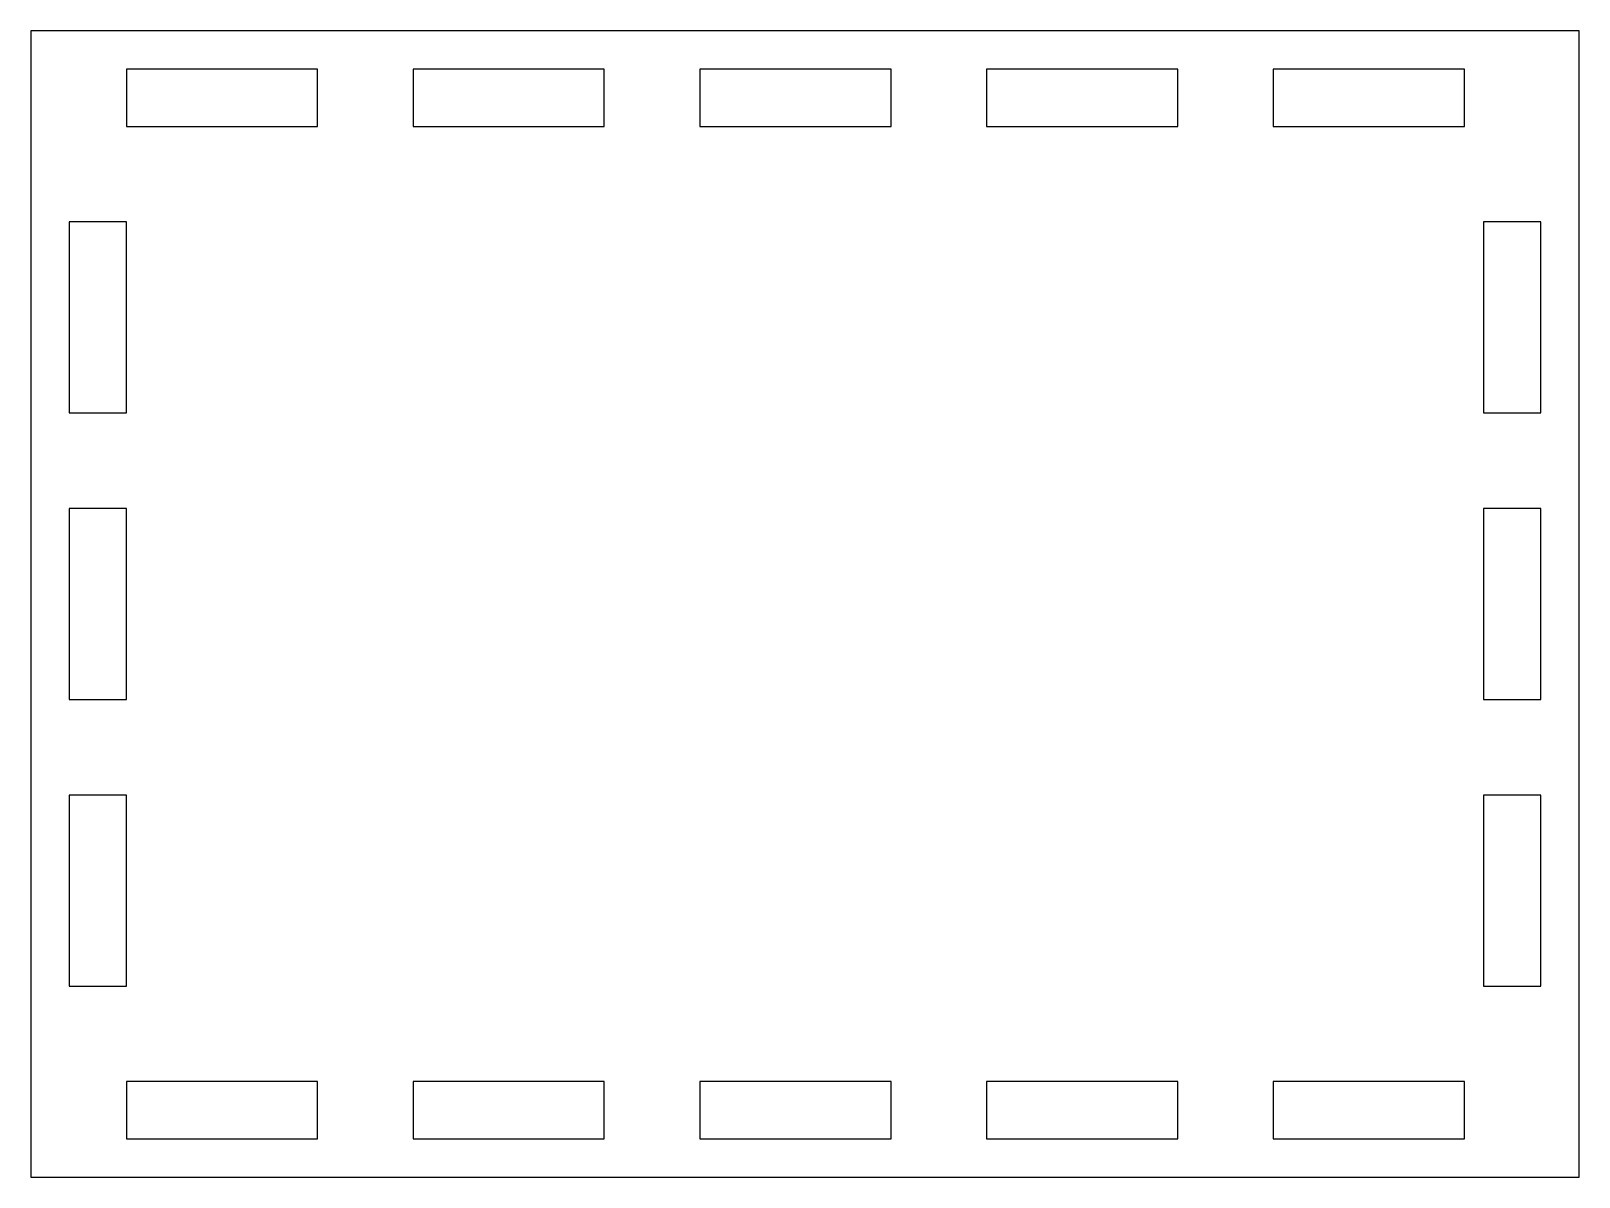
# Model space of a CAD drawing. Header units: millimetres. Extents: x -40.5 to 40.5, y -30 to 30.
import ezdxf

# ---------------------------------------------------------------- set-up
doc = ezdxf.new("R2010")
doc.units = ezdxf.units.MM

msp = doc.modelspace()

# ---------------------------------------------------------------- linework, layer by layer
at = {"color": 7, "linetype": 'Continuous', "lineweight": 25}
for p, q in [((40.5, 30), (-40.5, 30)), ((-40.5, 30), (-40.5, -30)), ((40.5, -30), (40.5, 30)), ((-35.5, 28), (-35.5, 25)), ((-25.5, 28), (-35.5, 28)), ((-25.5, 25), (-25.5, 28)), ((-20.5, 28), (-20.5, 25)), ((-10.5, 28), (-20.5, 28)), ((-10.5, 25), (-10.5, 28)), ((-5.5, 28), (-5.5, 25)), ((4.5, 28), (-5.5, 28)), ((4.5, 25), (4.5, 28)), ((9.5, 28), (9.5, 25)), ((19.5, 28), (9.5, 28)), ((19.5, 25), (19.5, 28)), ((24.5, 28), (24.5, 25)), ((34.5, 28), (24.5, 28)), ((34.5, 25), (34.5, 28)), ((-35.5, 25), (-25.5, 25)), ((-20.5, 25), (-10.5, 25)), ((-5.5, 25), (4.5, 25)), ((9.5, 25), (19.5, 25)), ((24.5, 25), (34.5, 25)), ((-38.5, 20), (-38.5, 10)), ((-35.5, 20), (-38.5, 20)), ((-35.5, 10), (-35.5, 20)), ((38.5, 20), (35.5, 20)), ((35.5, 20), (35.5, 10)), ((38.5, 10), (38.5, 20)), ((-38.5, 10), (-35.5, 10)), ((35.5, 10), (38.5, 10)), ((-38.5, 5), (-38.5, -5)), ((-35.5, 5), (-38.5, 5)), ((-35.5, -5), (-35.5, 5)), ((38.5, 5), (35.5, 5)), ((35.5, 5), (35.5, -5)), ((38.5, -5), (38.5, 5)), ((-38.5, -5), (-35.5, -5)), ((35.5, -5), (38.5, -5)), ((-38.5, -10), (-38.5, -20)), ((-35.5, -10), (-38.5, -10)), ((-35.5, -20), (-35.5, -10)), ((38.5, -10), (35.5, -10)), ((35.5, -10), (35.5, -20)), ((38.5, -20), (38.5, -10)), ((-38.5, -20), (-35.5, -20)), ((35.5, -20), (38.5, -20)), ((-35.5, -25), (-35.5, -28)), ((-25.5, -25), (-35.5, -25)), ((-25.5, -28), (-25.5, -25)), ((-20.5, -25), (-20.5, -28)), ((-10.5, -25), (-20.5, -25)), ((-10.5, -28), (-10.5, -25)), ((-5.5, -25), (-5.5, -28)), ((4.5, -25), (-5.5, -25)), ((4.5, -28), (4.5, -25)), ((9.5, -25), (9.5, -28)), ((19.5, -25), (9.5, -25)), ((19.5, -28), (19.5, -25)), ((24.5, -25), (24.5, -28)), ((34.5, -25), (24.5, -25)), ((34.5, -28), (34.5, -25)), ((-35.5, -28), (-25.5, -28)), ((-20.5, -28), (-10.5, -28)), ((-5.5, -28), (4.5, -28)), ((9.5, -28), (19.5, -28)), ((24.5, -28), (34.5, -28)), ((-40.5, -30), (40.5, -30))]:
    msp.add_line(p, q, dxfattribs=at)

doc.saveas('drawing.dxf')
